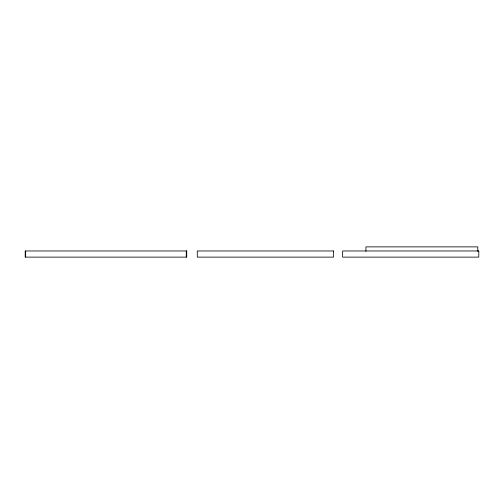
<?xml version="1.0" encoding="UTF-8"?>
<svg xmlns="http://www.w3.org/2000/svg" width="504" height="504" viewBox="0 0 504 504"><rect width="100%" height="100%" fill="white"/><g stroke="black" fill="none" stroke-linecap="round" stroke-linejoin="round"><path stroke-width="0.76" d="M477.792 251.269L477.792 246.878L365.929 246.878L365.929 251.269M186.266 250.973L186.266 257.122M25.66 250.973L25.66 257.122M186.726 250.973L25.2 250.973L25.2 257.122L186.726 257.122L186.726 250.973M333.465 250.973L197.291 250.973L197.291 257.122L333.465 257.122L333.465 250.973M478.8 250.973L342.626 250.973L342.626 257.122L478.8 257.122L478.8 250.973"/></g></svg>
